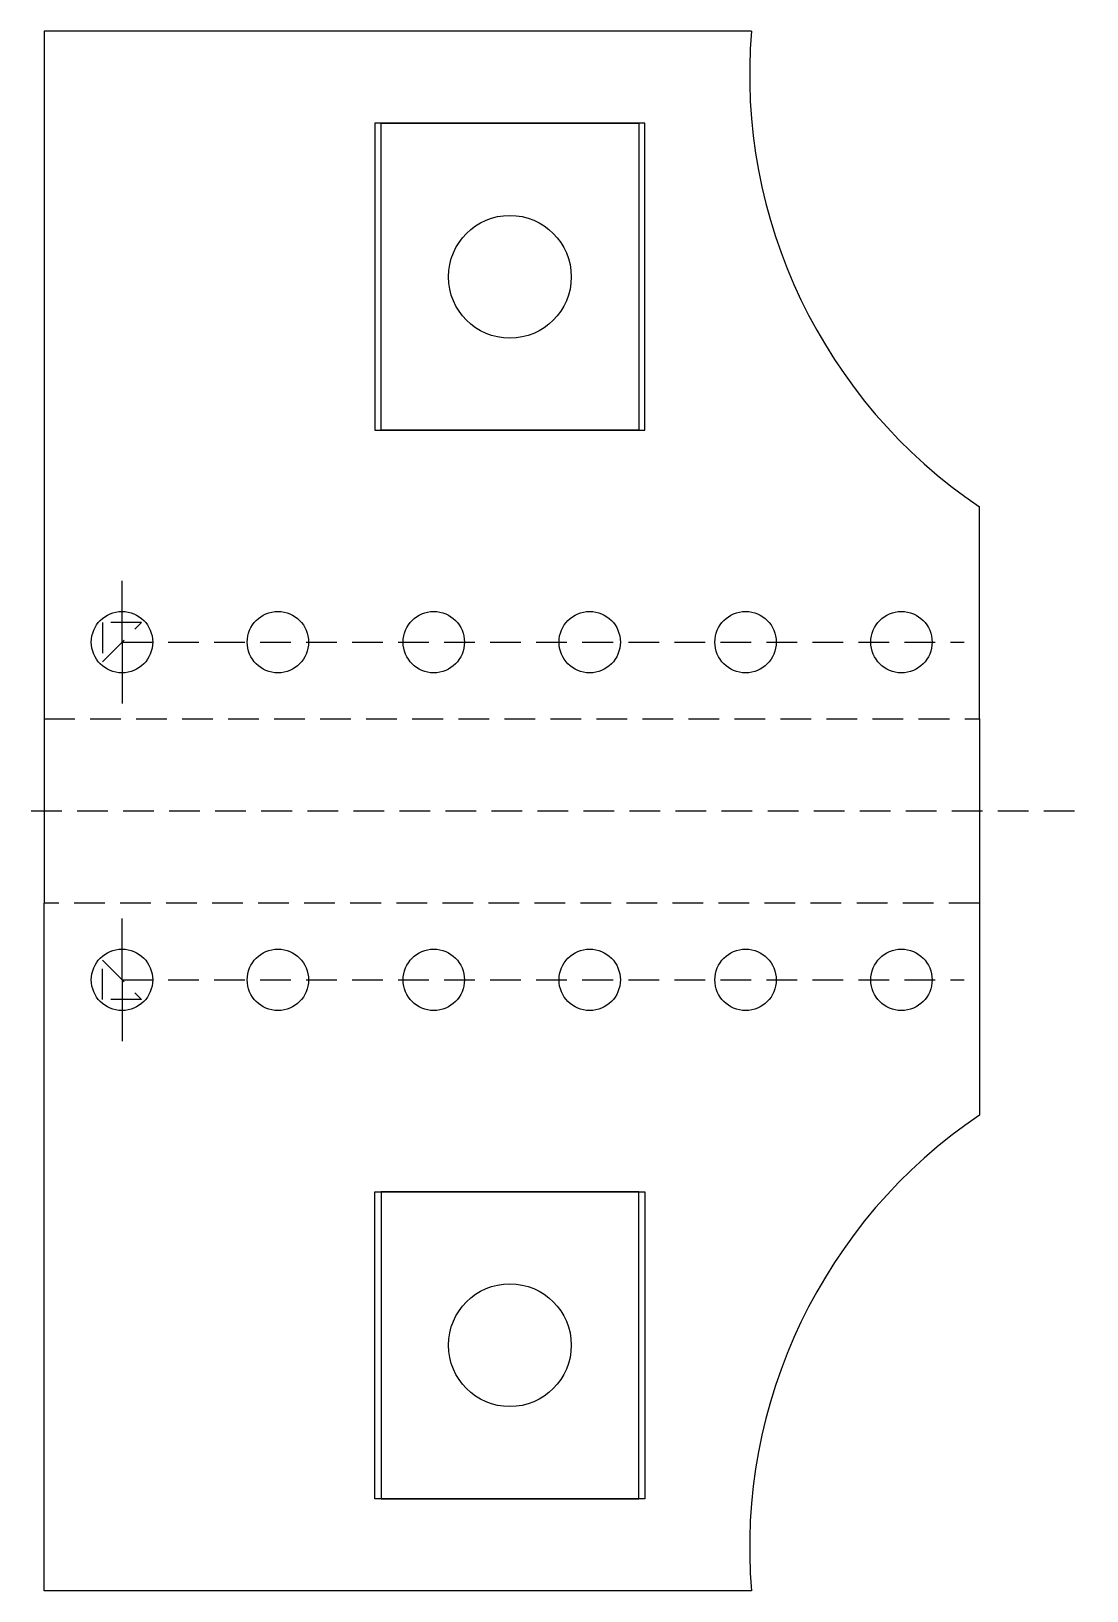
# Model space of a CAD drawing. Header units: millimetres. Extents: x -7.8 to 9.4, y -12.6 to 12.8.
import ezdxf

# ---------------------------------------------------------------- set-up
doc = ezdxf.new("R2010")
doc.units = ezdxf.units.MM
doc.linetypes.add('DASHED', pattern=[0.75, 0.5, -0.25])
doc.layers.get('0').update_dxf_attribs({"linetype": 'CONTINUOUS'})

msp = doc.modelspace()

# ---------------------------------------------------------------- linework, layer by layer
for p, q in [((3.935, 12.8), (-7.59, 12.8)), ((-7.59, 12.8), (-7.59, 1.6)), ((7.65, 1.6), (7.65, 5.055)), ((-6.32, 2.85), (-6.32, 3.85)), ((-6.32, 2.85), (-6.32, 3.85)), ((-6.32, 2.85), (-6.32, 1.85)), ((-7.59, 1.6), (-7.59, -1.4)), ((7.65, 1.6), (7.65, -1.4)), ((-7.59, -12.6), (-7.59, -1.4)), ((7.65, -1.4), (7.65, -4.855)), ((-6.32, -2.65), (-6.32, -1.65)), ((-6.32, -2.65), (-6.32, -3.65)), ((-6.32, -2.65), (-6.32, -3.65)), ((3.935, -12.6), (-7.59, -12.6))]:
    msp.add_line(p, q)
at = {"linetype": 'DASHED'}
for p, q in [((-6, 3.17), (-6.64, 3.17)), ((-6.64, 3.17), (-6.64, 2.53)), ((-6.64, 2.53), (-6, 3.17)), ((-6.32, 2.85), (7.4, 2.85)), ((-7.59, 1.6), (7.65, 1.6)), ((-7.8, 0.1), (9.4, 0.1)), ((7.65, -1.4), (-7.59, -1.4)), ((-6.64, -2.33), (-6, -2.97)), ((-6.64, -2.97), (-6.64, -2.33)), ((-6.32, -2.65), (7.4, -2.65)), ((-6, -2.97), (-6.64, -2.97))]:
    msp.add_line(p, q, dxfattribs=at)
for points in [[(2.1, 6.3), (2.2, 6.3), (2.2, 11.3), (2.1, 11.3), (-2.1, 11.3), (-2.2, 11.3), (-2.2, 6.3), (-2.1, 6.3)], [(2.1, 11.3), (2.1, 6.3), (-2.1, 6.3), (-2.1, 11.3)], [(-2.1, -11.1), (-2.2, -11.1), (-2.2, -6.1), (-2.1, -6.1), (2.1, -6.1), (2.2, -6.1), (2.2, -11.1), (2.1, -11.1)], [(2.1, -11.1), (2.1, -6.1), (-2.1, -6.1), (-2.1, -11.1)]]:
    msp.add_lwpolyline(points, close=True)
for centre, radius in [((0, 8.8), 1), ((-6.32, 2.85), 0.5), ((-3.78, 2.85), 0.5), ((-1.24, 2.85), 0.5), ((1.3, 2.85), 0.5), ((3.84, 2.85), 0.5), ((6.38, 2.85), 0.5), ((-6.32, -2.65), 0.5), ((-3.78, -2.65), 0.5), ((-1.24, -2.65), 0.5), ((1.3, -2.65), 0.5), ((3.84, -2.65), 0.5), ((6.38, -2.65), 0.5), ((0, -8.6), 1)]:
    msp.add_circle(centre, radius)
for centre, start, end in [((12.406, 12.1), 175.2762, 235.9759), ((12.406, -11.9), 124.0241, 184.7238)]:
    msp.add_arc(centre, 8.5, start, end)

doc.saveas('drawing.dxf')
